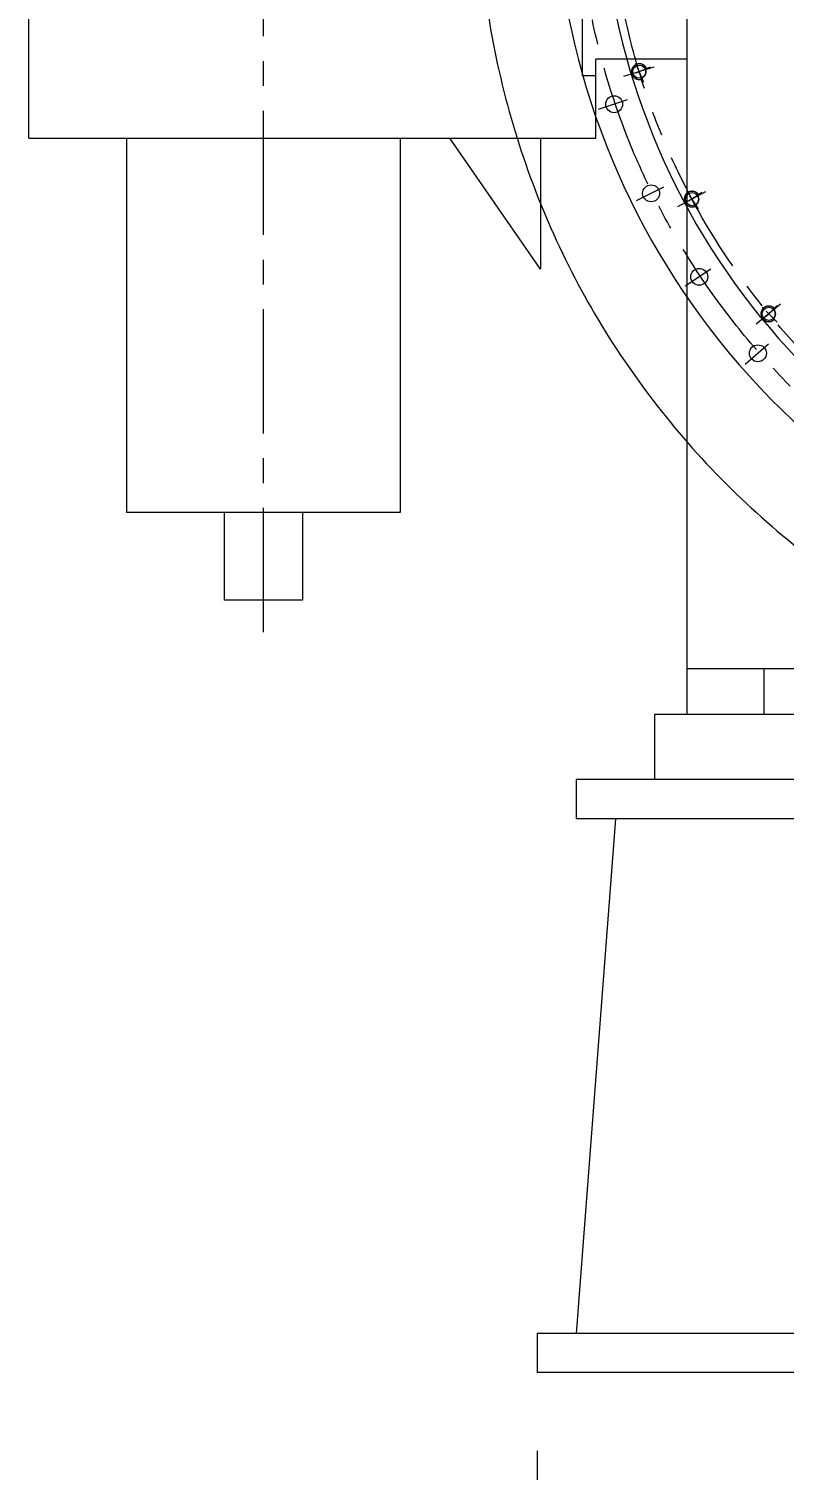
# Model space of a CAD drawing. Header units: inches. Extents: x 0 to 26418, y 0 to 20128.
# Drawn here: x 3079 to 3658, y 2747 to 3853 of the extents above; entities that cross this region are included whole.
import ezdxf

# ---------------------------------------------------------------- set-up
doc = ezdxf.new("R2010")
doc.units = ezdxf.units.IN
doc.header["$MEASUREMENT"] = 0
doc.linetypes.add('CENTER', pattern=[50.8, 31.75, -6.35, 6.35, -6.35])
doc.linetypes.add('点画线', pattern=[18, 12, -2, 2, -2])
doc.layers.get('Defpoints').update_dxf_attribs({"lineweight": 5})
for name, color, linetype, lineweight in [('CAXA1', 5, 'CENTER', 5), ('中心线层', 5, 'CENTER', 5), ('细实线层', 7, 'Continuous', 5)]:
    doc.layers.add(name, color=color, linetype=linetype, lineweight=lineweight)
doc.styles.add('Roman', font='arial.ttf')
doc.styles.get("Standard").update_dxf_attribs({"font": 'arial.ttf'})
doc.dimstyles.new('ISO-25', dxfattribs={"dimscale": 30, "dimtxt": 1.5, "dimasz": 1.5, "dimexe": 2, "dimexo": 2, "dimtad": 1, "dimtih": 1, "dimtoh": 1, "dimdec": 1, "dimlfac": 0.03937, "dimdsep": 46, "dimtxsty": 'Standard', "dimcen": 2.5, "dimclrd": 7, "dimclre": 7, "dimclrt": 7, "dimadec": 0, "dimazin": 0, "dimtfac": 1, "dimtdec": 1, "dimtmove": 0, "dimatfit": 3, "dimfxl": 1, "dimlwd": 5, "dimlwe": 5, "dimarcsym": 0})

# ---------------------------------------------------------------- blocks, each defined once
blk = doc.blocks.new('*D46')
at = {"color": 7, "linetype": 'Continuous', "lineweight": 5, "transparency": 16777216}
for p, q in [((3468.6, 2761.8), (3468.6, 2152.3)), ((4748.6, 2761.8), (4748.6, 2152.3)), ((3513.6, 2212.3), (4703.6, 2212.3))]:
    blk.add_line(p, q, dxfattribs=at)
at = {"color": 7, "transparency": 16777216}
for points in [[(3513.6, 2219.8), (3513.6, 2204.8), (3468.6, 2212.3)], [(4703.6, 2219.8), (4703.6, 2204.8), (4748.6, 2212.3)]]:
    blk.add_solid(points, dxfattribs=at)
at = {"layer": 'Defpoints', "color": 0, "transparency": 16777216}
for p in [(3468.6, 2821.8), (4748.6, 2821.8), (4748.6, 2212.3)]:
    blk.add_point(p, dxfattribs=at)
at = {"color": 7, "lineweight": 5, "transparency": 16777216, "insert": (4161, 2315.3), "char_height": 165, "attachment_point": 5, "style": 'Roman'}
blk.add_mtext('50.4', dxfattribs=at)

msp = doc.modelspace()

# ---------------------------------------------------------------- linework, layer by layer
at = {"color": 7, "lineweight": 5}
for p, q in [((3078.52, 3768.92), (3078.52, 4206.68)), ((3583.52, 4134.48), (3583.52, 3326.75)), ((3503.11, 4084.19), (3503.11, 3817.23)), ((3513.67, 3768.92), (3513.67, 3829.75)), ((3583.52, 3829.75), (3513.67, 3829.75)), ((3503.11, 3817.23), (3513.67, 3817.23)), ((3541.05, 3820.5), (3541.03, 3820.19)), ((3541.03, 3820.19), (3541.03, 3819.88)), ((3541.03, 3819.88), (3541.05, 3819.56)), ((3541.08, 3820.82), (3541.05, 3820.5)), ((3541.05, 3819.56), (3541.08, 3819.25)), ((3541.13, 3821.13), (3541.08, 3820.82)), ((3541.08, 3819.25), (3541.13, 3818.94)), ((3541.2, 3821.43), (3541.13, 3821.13)), ((3541.13, 3818.94), (3541.2, 3818.63)), ((3541.28, 3821.74), (3541.2, 3821.43)), ((3541.2, 3818.63), (3541.28, 3818.33)), ((3541.37, 3822.04), (3541.28, 3821.74)), ((3541.28, 3818.33), (3541.37, 3818.03)), ((3541.49, 3822.33), (3541.37, 3822.04)), ((3541.37, 3818.03), (3541.49, 3817.74)), ((3541.61, 3822.62), (3541.49, 3822.33)), ((3541.49, 3817.74), (3541.61, 3817.45)), ((3541.76, 3822.9), (3541.61, 3822.62)), ((3541.61, 3817.45), (3541.76, 3817.17)), ((3541.91, 3823.17), (3541.76, 3822.9)), ((3541.76, 3817.17), (3541.91, 3816.9)), ((3542.09, 3823.43), (3541.91, 3823.17)), ((3541.91, 3816.9), (3542.09, 3816.63)), ((3542.27, 3823.69), (3542.09, 3823.43)), ((3542.09, 3816.63), (3542.27, 3816.38)), ((3542.47, 3823.93), (3542.27, 3823.69)), ((3542.27, 3816.38), (3542.47, 3816.14)), ((3542.68, 3824.16), (3542.47, 3823.93)), ((3542.47, 3816.14), (3542.68, 3815.9)), ((3542.9, 3824.38), (3542.68, 3824.16)), ((3542.68, 3815.9), (3542.9, 3815.68)), ((3543.13, 3824.59), (3542.9, 3824.38)), ((3543.38, 3824.79), (3543.13, 3824.59)), ((3543.63, 3824.98), (3543.38, 3824.79)), ((3543.9, 3825.15), (3543.63, 3824.98)), ((3544.17, 3825.31), (3543.9, 3825.15)), ((3544.45, 3825.45), (3544.17, 3825.31)), ((3544.73, 3825.58), (3544.45, 3825.45)), ((3545.03, 3825.69), (3544.73, 3825.58)), ((3544.73, 3825.58), (3544.73, 3825.58)), ((3545.33, 3825.79), (3545.03, 3825.69)), ((3545.63, 3825.87), (3545.33, 3825.79)), ((3545.94, 3825.93), (3545.63, 3825.87)), ((3546.25, 3825.98), (3545.94, 3825.93)), ((3546.56, 3826.01), (3546.25, 3825.98)), ((3546.87, 3826.03), (3546.56, 3826.01)), ((3547.19, 3826.03), (3546.87, 3826.03)), ((3547.5, 3826.01), (3547.19, 3826.03)), ((3547.81, 3825.98), (3547.5, 3826.01)), ((3548.12, 3825.93), (3547.81, 3825.98)), ((3548.43, 3825.87), (3548.12, 3825.93)), ((3548.73, 3825.79), (3548.43, 3825.87)), ((3549.03, 3825.69), (3548.73, 3825.79)), ((3549.33, 3825.58), (3549.03, 3825.69)), ((3549.61, 3825.45), (3549.33, 3825.58)), ((3549.44, 3815.59), (3549.67, 3815.72)), ((3549.89, 3825.31), (3549.61, 3825.45)), ((3549.67, 3815.72), (3549.89, 3815.87)), ((3550.17, 3825.15), (3549.89, 3825.31)), ((3549.89, 3815.87), (3550.11, 3816.02)), ((3550.11, 3816.02), (3550.31, 3816.19)), ((3550.43, 3824.98), (3550.17, 3825.15)), ((3550.31, 3816.19), (3550.51, 3816.37)), ((3550.68, 3824.79), (3550.43, 3824.98)), ((3550.51, 3816.37), (3550.7, 3816.55)), ((3550.93, 3824.59), (3550.68, 3824.79)), ((3550.7, 3816.55), (3550.87, 3816.75)), ((3550.87, 3816.75), (3551.04, 3816.96)), ((3551.16, 3824.38), (3550.93, 3824.59)), ((3551.04, 3816.96), (3551.19, 3817.17)), ((3551.38, 3824.16), (3551.16, 3824.38)), ((3551.19, 3817.17), (3551.34, 3817.39)), ((3551.34, 3817.39), (3551.47, 3817.62)), ((3551.59, 3823.93), (3551.38, 3824.16)), ((3551.47, 3817.62), (3551.59, 3817.86)), ((3551.79, 3823.69), (3551.59, 3823.93)), ((3551.59, 3817.86), (3551.7, 3818.1)), ((3551.7, 3821.97), (3552.57, 3822.33)), ((3551.79, 3821.72), (3551.7, 3821.97)), ((3551.7, 3821.97), (3551.7, 3821.97)), ((3551.7, 3818.1), (3551.79, 3818.35)), ((3551.98, 3823.43), (3551.79, 3823.69)), ((3551.88, 3821.47), (3551.79, 3821.72)), ((3551.79, 3818.35), (3551.88, 3818.6)), ((3551.94, 3821.21), (3551.88, 3821.47)), ((3551.88, 3818.6), (3551.94, 3818.85)), ((3552, 3820.95), (3551.94, 3821.21)), ((3551.94, 3818.85), (3552, 3819.11)), ((3552.15, 3823.17), (3551.98, 3823.43)), ((3552.04, 3820.69), (3552, 3820.95)), ((3552, 3819.11), (3552.04, 3819.37)), ((3552.07, 3820.43), (3552.04, 3820.69)), ((3552.04, 3819.37), (3552.07, 3819.64)), ((3552.08, 3820.16), (3552.07, 3820.43)), ((3552.07, 3819.64), (3552.08, 3819.9)), ((3552.08, 3819.9), (3552.08, 3820.16)), ((3552.3, 3822.9), (3552.15, 3823.17)), ((3552.45, 3822.62), (3552.3, 3822.9)), ((3552.57, 3822.33), (3552.45, 3822.62)), ((3552.57, 3822.33), (3552.57, 3822.33)), ((3542.9, 3815.68), (3543.13, 3815.47)), ((3543.13, 3815.47), (3543.38, 3815.27)), ((3543.38, 3815.27), (3543.63, 3815.09)), ((3543.63, 3815.09), (3543.9, 3814.92)), ((3543.9, 3814.92), (3544.17, 3814.76)), ((3544.17, 3814.76), (3544.45, 3814.62)), ((3544.45, 3814.62), (3544.73, 3814.49)), ((3544.73, 3814.49), (3545.03, 3814.38)), ((3545.03, 3814.38), (3545.33, 3814.28)), ((3545.33, 3814.28), (3545.63, 3814.2)), ((3545.63, 3814.2), (3545.94, 3814.13)), ((3545.94, 3814.13), (3546.25, 3814.08)), ((3546.25, 3814.08), (3546.56, 3814.05)), ((3546.56, 3814.05), (3546.87, 3814.03)), ((3546.87, 3814.03), (3547.19, 3814.03)), ((3547.19, 3814.03), (3547.5, 3814.05)), ((3547.5, 3814.05), (3547.81, 3814.08)), ((3547.81, 3814.08), (3548.12, 3814.13)), ((3548.12, 3814.13), (3548.43, 3814.2)), ((3548.43, 3814.2), (3548.73, 3814.28)), ((3548.73, 3814.28), (3549.03, 3814.38)), ((3548.96, 3815.36), (3549.21, 3815.47)), ((3549.33, 3814.49), (3548.96, 3815.36)), ((3548.96, 3815.36), (3548.96, 3815.36)), ((3549.03, 3814.38), (3549.33, 3814.49)), ((3549.21, 3815.47), (3549.44, 3815.59)), ((3549.33, 3814.49), (3549.33, 3814.49)), ((3078.52, 3768.92), (3513.67, 3768.92)), ((3153.48, 3768.92), (3153.48, 3481.75)), ((3363.55, 3768.92), (3363.55, 3481.75)), ((3471.15, 3668.42), (3401.62, 3768.92)), ((3471.15, 3768.92), (3471.15, 3668.42)), ((3584.47, 3727.39), (3584.21, 3727.22)), ((3584.75, 3727.54), (3584.47, 3727.39)), ((3585.03, 3727.68), (3584.75, 3727.54)), ((3585.32, 3727.8), (3585.03, 3727.68)), ((3585.61, 3727.91), (3585.32, 3727.8)), ((3585.91, 3728.01), (3585.61, 3727.91)), ((3586.22, 3728.08), (3585.91, 3728.01)), ((3586.52, 3728.15), (3586.22, 3728.08)), ((3586.84, 3728.19), (3586.52, 3728.15)), ((3587.15, 3728.22), (3586.84, 3728.19)), ((3587.46, 3728.23), (3587.15, 3728.22)), ((3587.78, 3728.23), (3587.46, 3728.23)), ((3588.09, 3728.21), (3587.78, 3728.23)), ((3588.4, 3728.17), (3588.09, 3728.21)), ((3588.71, 3728.12), (3588.4, 3728.17)), ((3589.02, 3728.05), (3588.71, 3728.12)), ((3589.32, 3727.96), (3589.02, 3728.05)), ((3589.62, 3727.86), (3589.32, 3727.96)), ((3589.91, 3727.74), (3589.62, 3727.86)), ((3590.19, 3727.61), (3589.91, 3727.74)), ((3590.47, 3727.47), (3590.19, 3727.61)), ((3590.74, 3727.31), (3590.47, 3727.47)), ((3591, 3727.13), (3590.74, 3727.31)), ((3581.55, 3722.47), (3581.54, 3722.15)), ((3581.54, 3722.15), (3581.55, 3721.84)), ((3581.57, 3722.78), (3581.55, 3722.47)), ((3581.55, 3721.84), (3581.58, 3721.53)), ((3581.6, 3723.09), (3581.57, 3722.78)), ((3581.58, 3721.53), (3581.63, 3721.22)), ((3581.66, 3723.4), (3581.6, 3723.09)), ((3581.63, 3721.22), (3581.69, 3720.91)), ((3581.73, 3723.71), (3581.66, 3723.4)), ((3581.69, 3720.91), (3581.77, 3720.6)), ((3581.81, 3724.01), (3581.73, 3723.71)), ((3581.77, 3720.6), (3581.86, 3720.3)), ((3581.91, 3724.31), (3581.81, 3724.01)), ((3581.86, 3720.3), (3581.97, 3720.01)), ((3582.03, 3724.6), (3581.91, 3724.31)), ((3581.97, 3720.01), (3582.09, 3719.72)), ((3582.16, 3724.89), (3582.03, 3724.6)), ((3582.09, 3719.72), (3582.23, 3719.44)), ((3582.31, 3725.16), (3582.16, 3724.89)), ((3582.23, 3719.44), (3582.38, 3719.16)), ((3582.47, 3725.43), (3582.31, 3725.16)), ((3582.38, 3719.16), (3582.55, 3718.9)), ((3582.64, 3725.69), (3582.47, 3725.43)), ((3582.55, 3718.9), (3582.73, 3718.64)), ((3582.83, 3725.95), (3582.64, 3725.69)), ((3582.73, 3718.64), (3582.93, 3718.4)), ((3583.03, 3726.19), (3582.83, 3725.95)), ((3582.93, 3718.4), (3583.13, 3718.16)), ((3583.24, 3726.42), (3583.03, 3726.19)), ((3583.13, 3718.16), (3583.35, 3717.93)), ((3583.47, 3726.64), (3583.24, 3726.42)), ((3583.35, 3717.93), (3583.58, 3717.72)), ((3583.7, 3726.84), (3583.47, 3726.64)), ((3583.58, 3717.72), (3583.83, 3717.52)), ((3583.95, 3727.04), (3583.7, 3726.84)), ((3583.83, 3717.52), (3584.08, 3717.33)), ((3584.21, 3727.22), (3583.95, 3727.04)), ((3584.08, 3717.33), (3584.34, 3717.16)), ((3584.21, 3727.22), (3584.21, 3727.22)), ((3584.34, 3717.16), (3584.61, 3717)), ((3584.61, 3717), (3584.89, 3716.85)), ((3584.89, 3716.85), (3585.17, 3716.72)), ((3585.17, 3716.72), (3585.46, 3716.6)), ((3585.46, 3716.6), (3585.76, 3716.5)), ((3585.76, 3716.5), (3586.06, 3716.42)), ((3586.06, 3716.42), (3586.37, 3716.35)), ((3586.37, 3716.35), (3586.68, 3716.29)), ((3586.68, 3716.29), (3586.99, 3716.26)), ((3586.99, 3716.26), (3587.31, 3716.24)), ((3587.31, 3716.24), (3587.62, 3716.23)), ((3587.62, 3716.23), (3587.93, 3716.24)), ((3587.93, 3716.24), (3588.25, 3716.27)), ((3588.25, 3716.27), (3588.56, 3716.32)), ((3588.56, 3716.32), (3588.86, 3716.38)), ((3588.86, 3716.38), (3589.17, 3716.46)), ((3589.17, 3716.46), (3589.47, 3716.55)), ((3589.47, 3716.55), (3589.76, 3716.66)), ((3589.76, 3716.66), (3590.05, 3716.78)), ((3590.05, 3716.78), (3590.33, 3716.92)), ((3590.33, 3716.92), (3590.61, 3717.08)), ((3590.35, 3718.03), (3590.56, 3718.18)), ((3590.87, 3717.24), (3590.35, 3718.03)), ((3590.35, 3718.03), (3590.35, 3718.03)), ((3590.56, 3718.18), (3590.77, 3718.35)), ((3590.61, 3717.08), (3590.87, 3717.24)), ((3590.77, 3718.35), (3590.97, 3718.52)), ((3590.87, 3717.24), (3590.87, 3717.24)), ((3590.97, 3718.52), (3591.16, 3718.71)), ((3591.26, 3726.94), (3591, 3727.13)), ((3591.16, 3718.71), (3591.34, 3718.9)), ((3591.5, 3726.74), (3591.26, 3726.94)), ((3591.34, 3718.9), (3591.51, 3719.1)), ((3591.73, 3726.53), (3591.5, 3726.74)), ((3591.51, 3719.1), (3591.67, 3719.32)), ((3591.67, 3719.32), (3591.81, 3719.54)), ((3591.95, 3726.3), (3591.73, 3726.53)), ((3591.74, 3725.04), (3592.53, 3725.57)), ((3591.88, 3724.82), (3591.74, 3725.04)), ((3591.74, 3725.04), (3591.74, 3725.04)), ((3591.81, 3719.54), (3591.95, 3719.76)), ((3592.01, 3724.58), (3591.88, 3724.82)), ((3592.15, 3726.07), (3591.95, 3726.3)), ((3591.95, 3719.76), (3592.07, 3720)), ((3592.13, 3724.35), (3592.01, 3724.58)), ((3592.07, 3720), (3592.18, 3720.24)), ((3592.23, 3724.1), (3592.13, 3724.35)), ((3592.35, 3725.82), (3592.15, 3726.07)), ((3592.18, 3720.24), (3592.28, 3720.48)), ((3592.33, 3723.86), (3592.23, 3724.1)), ((3592.28, 3720.48), (3592.37, 3720.73)), ((3592.4, 3723.6), (3592.33, 3723.86)), ((3592.53, 3725.57), (3592.35, 3725.82)), ((3592.37, 3720.73), (3592.44, 3720.99)), ((3592.47, 3723.35), (3592.4, 3723.6)), ((3592.44, 3720.99), (3592.5, 3721.25)), ((3592.52, 3723.09), (3592.47, 3723.35)), ((3592.5, 3721.25), (3592.54, 3721.51)), ((3592.56, 3722.83), (3592.52, 3723.09)), ((3592.53, 3725.57), (3592.53, 3725.57)), ((3592.54, 3721.51), (3592.57, 3721.77)), ((3592.58, 3722.56), (3592.56, 3722.83)), ((3592.57, 3721.77), (3592.59, 3722.03)), ((3592.59, 3722.3), (3592.58, 3722.56)), ((3592.59, 3722.03), (3592.59, 3722.3)), ((3642.58, 3638.88), (3642.34, 3638.67)), ((3642.83, 3639.07), (3642.58, 3638.88)), ((3643.08, 3639.25), (3642.83, 3639.07)), ((3643.35, 3639.41), (3643.08, 3639.25)), ((3643.63, 3639.56), (3643.35, 3639.41)), ((3643.91, 3639.7), (3643.63, 3639.56)), ((3644.2, 3639.82), (3643.91, 3639.7)), ((3644.5, 3639.92), (3644.2, 3639.82)), ((3644.8, 3640.01), (3644.5, 3639.92)), ((3645.11, 3640.08), (3644.8, 3640.01)), ((3645.41, 3640.14), (3645.11, 3640.08)), ((3645.73, 3640.18), (3645.41, 3640.14)), ((3646.04, 3640.21), (3645.73, 3640.18)), ((3646.35, 3640.21), (3646.04, 3640.21)), ((3646.67, 3640.21), (3646.35, 3640.21)), ((3646.98, 3640.18), (3646.67, 3640.21)), ((3647.29, 3640.14), (3646.98, 3640.18)), ((3647.6, 3640.08), (3647.29, 3640.14)), ((3647.91, 3640.01), (3647.6, 3640.08)), ((3648.21, 3639.92), (3647.91, 3640.01)), ((3648.5, 3639.82), (3648.21, 3639.92)), ((3648.79, 3639.7), (3648.5, 3639.82)), ((3649.08, 3639.56), (3648.79, 3639.7)), ((3649.35, 3639.41), (3649.08, 3639.56)), ((3649.62, 3639.25), (3649.35, 3639.41)), ((3649.88, 3639.07), (3649.62, 3639.25)), ((3650.13, 3638.88), (3649.88, 3639.07)), ((3650.37, 3638.67), (3650.13, 3638.88)), ((3640.36, 3634.53), (3640.35, 3634.21)), ((3640.35, 3634.21), (3640.36, 3633.9)), ((3640.39, 3634.84), (3640.36, 3634.53)), ((3640.36, 3633.9), (3640.39, 3633.59)), ((3640.43, 3635.15), (3640.39, 3634.84)), ((3640.39, 3633.59), (3640.43, 3633.28)), ((3640.48, 3635.46), (3640.43, 3635.15)), ((3640.43, 3633.28), (3640.48, 3632.97)), ((3640.56, 3635.77), (3640.48, 3635.46)), ((3640.48, 3632.97), (3640.56, 3632.66)), ((3640.65, 3636.07), (3640.56, 3635.77)), ((3640.56, 3632.66), (3640.65, 3632.36)), ((3640.75, 3636.36), (3640.65, 3636.07)), ((3640.65, 3632.36), (3640.75, 3632.06)), ((3640.87, 3636.65), (3640.75, 3636.36)), ((3640.75, 3632.06), (3640.87, 3631.77)), ((3641.01, 3636.94), (3640.87, 3636.65)), ((3640.87, 3631.77), (3641.01, 3631.49)), ((3641.16, 3637.21), (3641.01, 3636.94)), ((3641.01, 3631.49), (3641.16, 3631.21)), ((3641.32, 3637.48), (3641.16, 3637.21)), ((3641.16, 3631.21), (3641.32, 3630.95)), ((3641.5, 3637.74), (3641.32, 3637.48)), ((3641.32, 3630.95), (3641.5, 3630.69)), ((3641.69, 3637.99), (3641.5, 3637.74)), ((3641.5, 3630.69), (3641.69, 3630.44)), ((3641.89, 3638.23), (3641.69, 3637.99)), ((3641.69, 3630.44), (3641.89, 3630.2)), ((3642.11, 3638.46), (3641.89, 3638.23)), ((3641.89, 3630.2), (3642.11, 3629.97)), ((3642.34, 3638.67), (3642.11, 3638.46)), ((3642.11, 3638.46), (3642.11, 3638.46)), ((3642.11, 3629.97), (3642.34, 3629.75)), ((3642.34, 3629.75), (3642.58, 3629.55)), ((3642.58, 3629.55), (3642.83, 3629.36)), ((3642.83, 3629.36), (3643.08, 3629.18)), ((3643.08, 3629.18), (3643.35, 3629.02)), ((3643.35, 3629.02), (3643.63, 3628.87)), ((3643.63, 3628.87), (3643.91, 3628.73)), ((3643.91, 3628.73), (3644.2, 3628.61)), ((3644.2, 3628.61), (3644.5, 3628.51)), ((3644.5, 3628.51), (3644.8, 3628.42)), ((3644.8, 3628.42), (3645.11, 3628.34)), ((3645.11, 3628.34), (3645.41, 3628.29)), ((3645.41, 3628.29), (3645.73, 3628.25)), ((3645.73, 3628.25), (3646.04, 3628.22)), ((3646.04, 3628.22), (3646.35, 3628.21)), ((3646.35, 3628.21), (3646.67, 3628.22)), ((3646.67, 3628.22), (3646.98, 3628.25)), ((3646.98, 3628.25), (3647.29, 3628.29)), ((3647.29, 3628.29), (3647.6, 3628.34)), ((3647.6, 3628.34), (3647.91, 3628.42)), ((3647.91, 3628.42), (3648.21, 3628.51)), ((3648.21, 3628.51), (3648.5, 3628.61)), ((3648.5, 3628.61), (3648.79, 3628.73)), ((3648.79, 3628.73), (3649.08, 3628.87)), ((3649.08, 3628.87), (3649.35, 3629.02)), ((3649.35, 3629.02), (3649.62, 3629.18)), ((3649.62, 3629.18), (3649.88, 3629.36)), ((3649.88, 3629.36), (3650.13, 3629.55)), ((3649.93, 3637.79), (3650.6, 3638.46)), ((3650.11, 3637.59), (3649.93, 3637.79)), ((3649.93, 3637.79), (3649.93, 3637.79)), ((3649.93, 3630.64), (3650.11, 3630.83)), ((3650.6, 3629.97), (3649.93, 3630.64)), ((3649.93, 3630.64), (3649.93, 3630.64)), ((3650.28, 3637.39), (3650.11, 3637.59)), ((3650.11, 3630.83), (3650.28, 3631.03)), ((3650.13, 3629.55), (3650.37, 3629.75)), ((3650.44, 3637.18), (3650.28, 3637.39)), ((3650.28, 3631.03), (3650.44, 3631.24)), ((3650.6, 3638.46), (3650.37, 3638.67)), ((3650.37, 3629.75), (3650.6, 3629.97)), ((3650.59, 3636.97), (3650.44, 3637.18)), ((3650.44, 3631.24), (3650.59, 3631.46)), ((3650.73, 3636.74), (3650.59, 3636.97)), ((3650.59, 3631.46), (3650.73, 3631.69)), ((3650.6, 3638.46), (3650.6, 3638.46)), ((3650.6, 3629.97), (3650.6, 3629.97)), ((3650.85, 3636.51), (3650.73, 3636.74)), ((3650.73, 3631.69), (3650.85, 3631.92)), ((3650.97, 3636.27), (3650.85, 3636.51)), ((3650.85, 3631.92), (3650.97, 3632.16)), ((3651.07, 3636.02), (3650.97, 3636.27)), ((3650.97, 3632.16), (3651.07, 3632.4)), ((3651.16, 3635.78), (3651.07, 3636.02)), ((3651.07, 3632.4), (3651.16, 3632.65)), ((3651.23, 3635.52), (3651.16, 3635.78)), ((3651.16, 3632.65), (3651.23, 3632.91)), ((3651.29, 3635.26), (3651.23, 3635.52)), ((3651.23, 3632.91), (3651.29, 3633.16)), ((3651.34, 3635), (3651.29, 3635.26)), ((3651.29, 3633.16), (3651.34, 3633.42)), ((3651.38, 3634.74), (3651.34, 3635)), ((3651.34, 3633.42), (3651.38, 3633.69)), ((3651.4, 3634.48), (3651.38, 3634.74)), ((3651.38, 3633.69), (3651.4, 3633.95)), ((3651.41, 3634.21), (3651.4, 3634.48)), ((3651.4, 3633.95), (3651.41, 3634.21)), ((3363.55, 3481.75), (3153.48, 3481.75)), ((3228.52, 3481.75), (3228.52, 3414.54)), ((3288.52, 3481.75), (3288.52, 3414.54)), ((3288.52, 3414.54), (3228.52, 3414.54)), ((3733.52, 3361.75), (3583.52, 3361.75)), ((3808.62, 3326.78), (3558.62, 3326.78)), ((3558.62, 3326.78), (3558.62, 3276.78)), ((3733.52, 3326.75), (3583.52, 3326.75)), ((3498.62, 3276.78), (3498.62, 3246.78)), ((4718.62, 3276.78), (3498.62, 3276.78)), ((4718.62, 3246.78), (3498.62, 3246.78)), ((3528.62, 3246.78), (3498.62, 2851.78)), ((4748.62, 2851.78), (3468.62, 2851.78)), ((3468.62, 2851.78), (3468.62, 2821.78)), ((4748.62, 2821.78), (3468.62, 2821.78))]:
    msp.add_line(p, q, dxfattribs=at)
for centre, radius in [((3547.03, 3820.03), 5.05), ((3527.72, 3795.04), 6.5), ((3556.03, 3726.69), 6.5), ((3587.54, 3722.23), 5.05), ((3593.01, 3662.62), 6.5), ((3646.35, 3634.21), 5.05), ((3638.04, 3603.93), 6.5)]:
    msp.add_circle(centre, radius, dxfattribs=at)
for centre, radius, start, end in [((4063.78, 3976.79), 582.5, 301.35579, 238.58501), ((4063.25, 3976.79), 546, 303.50842, 236.55604)]:
    msp.add_arc(centre, radius, start, end, dxfattribs=at)
msp.add_open_spline([(4478.58, 4391.59), (4443.49, 4429.16), (4363.33, 4496.48), (4220.7, 4564.04), (4063.25, 4591.2), (3902.94, 4574.79), (3750.86, 4517.6), (3617.58, 4422.13), (3512.8, 4294.15), (3444.25, 4142.25), (3415.61, 3976.34), (3435.07, 3807.87), (3495.96, 3648.67), (3597.19, 3509.91), (3731.64, 3401.31), (3890.72, 3330.93), (4063.7, 3303.42), (4238.96, 3322.51), (4404.48, 3386.32), (4548.54, 3491.77), (4661.39, 3631.55), (4734.59, 3796.86), (4752.87, 3916.58), (4754.54, 3976.52)], degree=3, knots=[0, 0, 0, 0, 6187.6660257, 12450.3554582, 18783.7763803, 25175.5539804, 31622.0656792, 38124.7135948, 44683.2378582, 51298.5509218, 57973.8707278, 64697.0192939, 71462.7486572, 78273.5017955, 85129.2788968, 92030.0801453, 98977.2858434, 105969.7011519, 113006.6229991, 120087.9511857, 127214.4959448, 134386.4928487, 141603.6632662, 141603.6632662, 141603.6632662, 141603.6632662], dxfattribs=at)
at = {"layer": 'CAXA1', "linetype": 'CENTER', "lineweight": 5, "ltscale": 3}
for p, q in [((3258.52, 3390.03), (3258.52, 3923.83)), ((3558.14, 3823.4), (3534.96, 3816.37)), ((3537.77, 3798.45), (3515.52, 3790.9)), ((3565.54, 3731.38), (3544.47, 3720.99)), ((3597.78, 3727.71), (3576.42, 3716.29)), ((3601.83, 3668.52), (3582.3, 3655.47)), ((3655.33, 3641.58), (3636.61, 3626.21)), ((3646.02, 3610.93), (3628.35, 3595.44)), ((3642.52, 3361.75), (3642.52, 3326.75))]:
    msp.add_line(p, q, dxfattribs=at)
for radius in [565, 540]:
    msp.add_circle((4063.78, 3976.79), radius, dxfattribs=at)
at = {"layer": '中心线层', "color": 7, "linetype": '点画线', "lineweight": 5}
for p, q in [((3550.47, 3811.72), (3543.59, 3828.35)), ((3555.35, 3823.48), (3538.72, 3816.59)), ((3595.02, 3727.23), (3580.06, 3717.23)), ((3592.54, 3714.75), (3582.54, 3729.72)), ((3652.72, 3640.58), (3639.99, 3627.85)), ((3652.72, 3627.85), (3639.99, 3640.58))]:
    msp.add_line(p, q, dxfattribs=at)
at = {"layer": '细实线层', "color": 7, "lineweight": 5}
for centre, start, end in [((3547.03, 3820.03), 12.5, 292.5), ((3587.54, 3722.23), 23.75, 303.75), ((3646.35, 3634.21), 35, 315)]:
    msp.add_arc(centre, 6, start, end, dxfattribs=at)

# ---------------------------------------------------------------- dimensions: what is measured, and where the dimension line sits
at = {"color": 7, "lineweight": 5}
dim = msp.add_linear_dim(base=(4748.62, 2212.3), p1=(3468.62, 2821.78), p2=(4748.62, 2821.78), dimstyle='ISO-25', override={"dimtxt": 5.5, "dimpost": '\\X', "dimtxsty": 'Roman', "dimtmove": 1}, dxfattribs=at)
dim.commit()
dim.dimension.update_dxf_attribs({"geometry": '*D46', "text_midpoint": (4160.98, 2212.3), "dimtype": 160})

doc.saveas('drawing.dxf')
